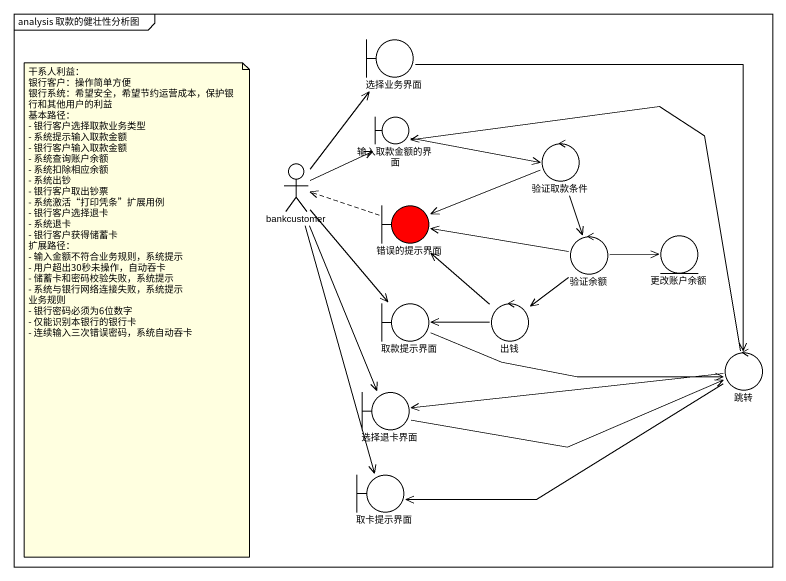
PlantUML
@startuml
mainframe analysis 取款的健壮性分析图
boundary 选择业务界面
boundary 输入取款金额的界面
actor bankcustomer
control 验证取款条件
boundary 错误的提示界面 #FF0000
control 验证余额
entity 更改账户余额
boundary 取款提示界面
control 出钱
control 跳转
boundary 选择退卡界面
boundary 取卡提示界面
选择业务界面 --> 跳转
输入取款金额的界面 -right-> 验证取款条件
bankcustomer -up-> 选择业务界面
bankcustomer -up-> 输入取款金额的界面
bankcustomer --> 取款提示界面
bankcustomer --> 选择退卡界面
bankcustomer --> 取卡提示界面
验证取款条件 -left-> 错误的提示界面
验证取款条件 --> 验证余额
错误的提示界面 .left.> bankcustomer
验证余额 -left-> 错误的提示界面
验证余额 -right-> 更改账户余额
验证余额 --> 出钱
取款提示界面 -right-> 跳转
出钱 -up-> 错误的提示界面
出钱 -left-> 取款提示界面
跳转 -up-> 输入取款金额的界面
跳转 -left-> 选择退卡界面
跳转 -left-> 取卡提示界面
选择退卡界面 -right-> 跳转
note as N1
  干系人利益：
  银行客户：操作简单方便
  银行系统：希望安全，希望节约运营成本，保护银行和其他用户的利益
  基本路径：
  - 银行客户选择取款业务类型
  - 系统提示输入取款金额
  - 银行客户输入取款金额
  - 系统查询账户余额
  - 系统扣除相应余额
  - 系统出钞
  - 银行客户取出钞票
  - 系统激活“打印凭条”扩展用例
  - 银行客户选择退卡
  - 系统退卡
  - 银行客户获得储蓄卡
  扩展路径：
  - 输入金额不符合业务规则，系统提示
  - 用户超出30秒未操作，自动吞卡
  - 储蓄卡和密码校验失败，系统提示
  - 系统与银行网络连接失败，系统提示
  业务规则
  - 银行密码必须为6位数字
  - 仅能识别本银行的银行卡
  - 连续输入三次错误密码，系统自动吞卡
end note
@enduml
